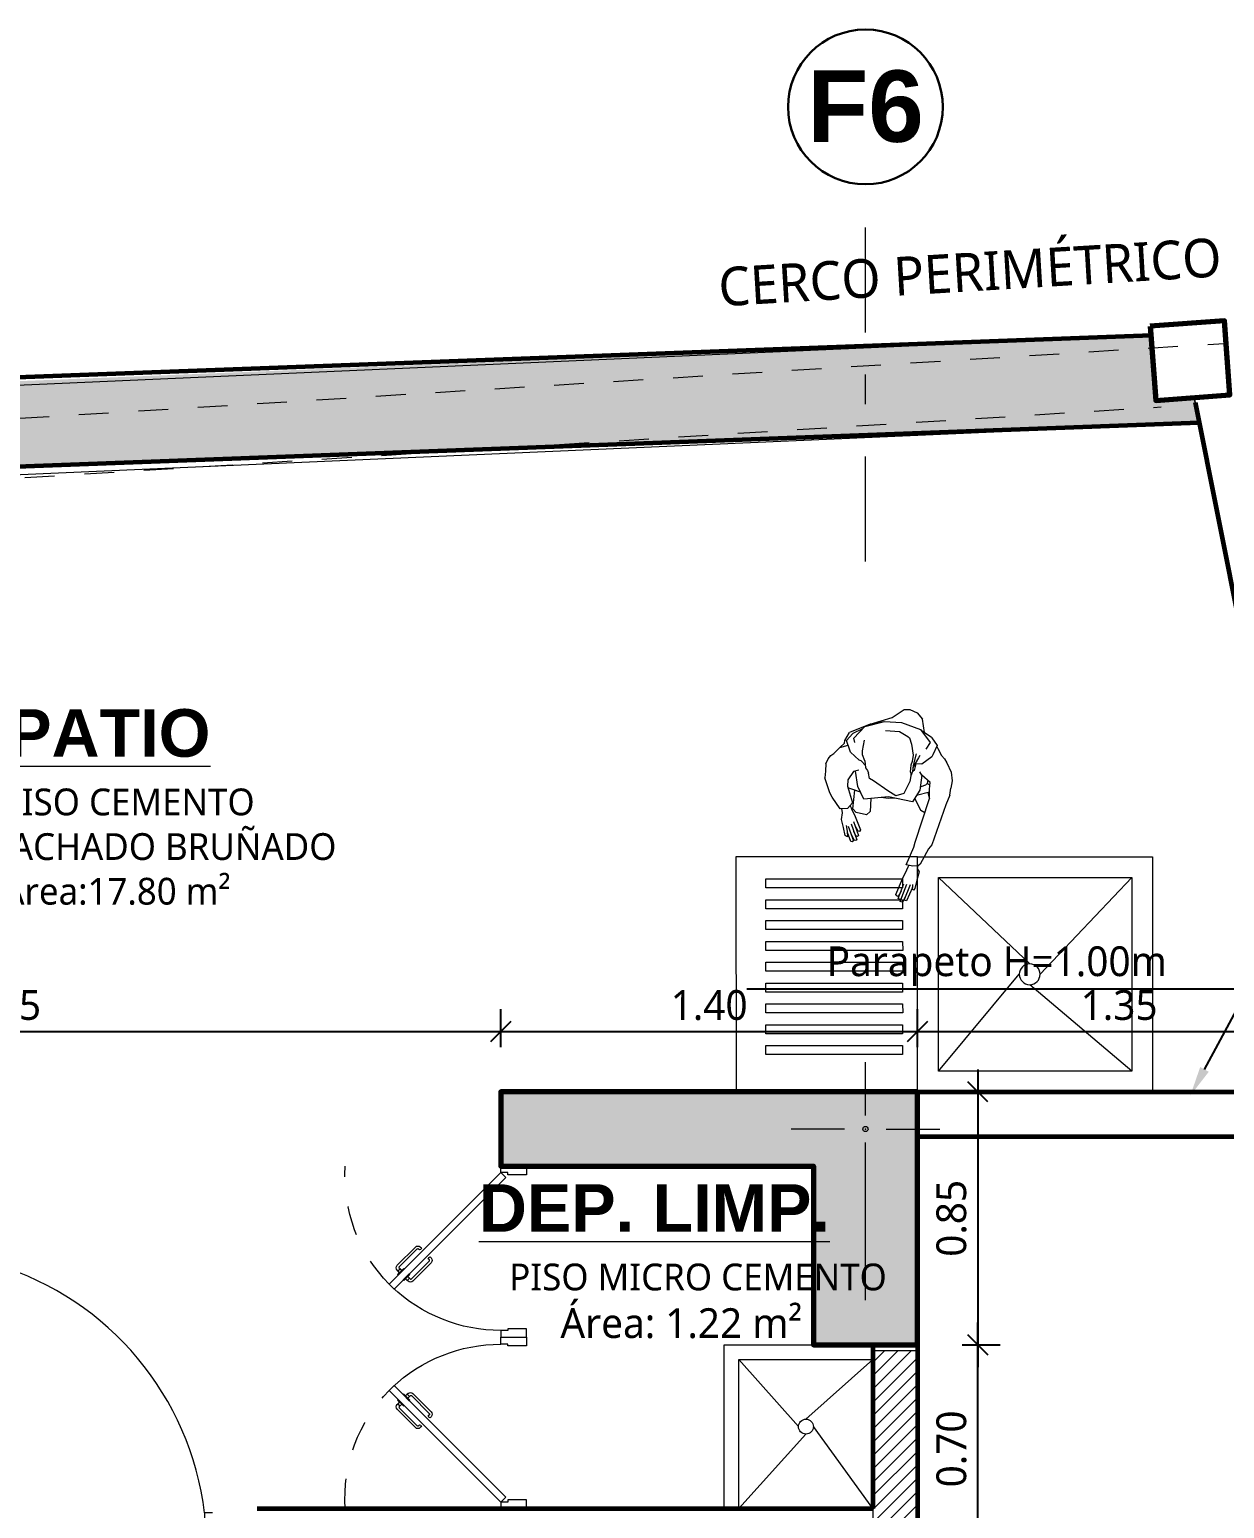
# Model space of a CAD drawing. Header units: metres. Extents: x 28 to 148, y 23 to 113.
# Drawn here: x 127.158 to 131.172, y 93.462 to 98.432 of the extents above; entities that cross this region are included whole.
import ezdxf
from ezdxf import colors
from ezdxf.entities.mleader import LeaderData, LeaderLine
from ezdxf.math import Vec2, Vec3

# ---------------------------------------------------------------- set-up
doc = ezdxf.new("R2010")
doc.units = ezdxf.units.M
for name, pattern in [('CONTINUA', [0]), ('DASHED2', [0.375, 0.25, -0.125]), ('Dot & Dashed', [0.670278, 0.352778, -0.176389, 0, -0.141111])]:
    doc.linetypes.add(name, pattern=pattern)
doc.layers.add('01', color=7, linetype='Continuous', lineweight=5, true_color=0xcc6600)
for name, color, linetype, lineweight in [('COLUMNAS 50', 32, 'Continuous', 70), ('COLUMNETASSS', 211, 'Continuous', 20), ('Cotas varias El', 253, 'Continuous', 13), ('GRAFO 0 BLANCO', 7, 'Continuous', 0), ('GRAFO 4', 7, 'Continuous', 30), ('Letras El', 9, 'Continuous', 5), ('letras sr', 7, 'Continuous', 5), ('Mobiliario S', 133, 'Continuous', 15), ('Muros Bajos El', 200, 'Continuous', 18), ('Muros el', 144, 'Continuous', 60), ('PERSONAS', 8, 'Continuous', 0), ('Proyeccciones', 1, 'DASHED2', 18), ('Puertas El', 21, 'Continuous', 15), ('Sanitarios el', 141, 'Continuous', 15), ('Structural - Bearing_Pen_No__20', 1, 'Continuous', 0), ('texturas', 252, 'Continuous', 0)]:
    doc.layers.add(name, color=color, linetype=linetype, lineweight=lineweight)
doc.styles.add('Generales', font='trebuc.ttf', dxfattribs={"height": 0.1})
doc.styles.add('GENERATED_STYLE_1', font='arialbd.ttf')
doc.styles.add('Santa Rosa 1 50', font='trebuc.ttf')
doc.dimstyles.new('COTAS', dxfattribs={"dimscale": 0.75, "dimtxt": 0.1, "dimasz": 0.09, "dimexe": 0.1, "dimexo": 0.2, "dimgap": 0.05, "dimtad": 1, "dimzin": 1, "dimdsep": 46, "dimtxsty": 'Generales', "dimblk": 'OBLIQUE', "dimcen": 2.5, "dimdle": 0.1, "dimadec": 0, "dimazin": 0, "dimtfac": 1, "dimtmove": 0, "dimatfit": 0, "dimfxl": 1, "dimarcsym": 0})

# ---------------------------------------------------------------- blocks, each defined once
blk = doc.blocks.new('PUERTAS DESP')
at = {"layer": 'Puertas El'}
for p, q in [((22.877, -9.1547), (22.8818, -9.1499)), ((22.9857, -9.232), (22.9035, -9.1499)), ((22.8377, -9.194), (22.8329, -9.1988)), ((22.915, -9.3026), (22.8329, -9.2205)), ((22.9367, -9.3026), (22.9403, -9.2995)), ((22.9857, -9.2537), (22.9826, -9.2573)), ((22.915, -9.8081), (22.8329, -9.8902)), ((22.9367, -9.8081), (22.9403, -9.8112)), ((22.9857, -9.8788), (22.9035, -9.9609)), ((22.9857, -9.857), (22.9826, -9.8535)), ((22.8377, -9.9168), (22.8329, -9.912)), ((22.877, -9.956), (22.8818, -9.9609))]:
    blk.add_line(p, q, dxfattribs=at)
for points in [[(22.52, -8.7868), (22.4047, -8.7868), (22.4047, -8.8252), (22.4892, -8.8252), (22.4892, -8.8152), (22.52, -8.8152), (22.52, -8.7868)], [(22.9374, -9.2815), (22.9482, -9.2924), (22.9403, -9.2995), (22.9305, -9.2897), (22.9374, -9.2815)], [(22.9645, -9.2543), (22.9754, -9.2652), (22.9826, -9.2573), (22.9728, -9.2475), (22.9645, -9.2543)], [(22.4047, -9.5169), (22.4892, -9.5169), (22.4892, -9.5246), (22.52, -9.5246), (22.52, -9.5554), (22.4047, -9.5554), (22.4047, -9.5169)], [(22.4047, -9.5938), (22.4892, -9.5938), (22.4892, -9.5861), (22.52, -9.5861), (22.52, -9.5554), (22.4047, -9.5554), (22.4047, -9.5938)], [(22.9374, -9.8292), (22.9482, -9.8184), (22.9403, -9.8112), (22.9305, -9.821), (22.9374, -9.8292)], [(22.9645, -9.8564), (22.9754, -9.8455), (22.9826, -9.8535), (22.9728, -9.8633), (22.9645, -9.8564)], [(22.52, -10.324), (22.4047, -10.324), (22.4047, -10.2855), (22.4892, -10.2855), (22.4892, -10.2955), (22.52, -10.2955), (22.52, -10.324)]]:
    blk.add_lwpolyline(points, dxfattribs=at)
for points in [[(22.4982, -8.837), (22.9999, -9.3386), (23.0216, -9.3168), (22.52, -8.8152)], [(22.9319, -9.2706), (22.9292, -9.2734), (22.9564, -9.3005), (22.9591, -9.2978)], [(22.9537, -9.2489), (22.9564, -9.2462), (22.9836, -9.2734), (22.9808, -9.2761)], [(22.4982, -10.2738), (22.9999, -9.7722), (23.0216, -9.7939), (22.52, -10.2955)], [(22.9319, -9.8401), (22.9292, -9.8374), (22.9564, -9.8102), (22.9591, -9.8129)], [(22.9537, -9.8618), (22.9564, -9.8646), (22.9836, -9.8374), (22.9808, -9.8347)]]:
    blk.add_lwpolyline(points, close=True, dxfattribs=at)
for points in [[(22.9728, -9.2475), (22.9761, -9.2448, 0.447405), (22.9765, -9.2391), (22.8954, -9.158, 0.414214), (22.89, -9.158), (22.8851, -9.1629)], [(22.9305, -9.2897), (22.9278, -9.2931, -0.447405), (22.9221, -9.2934), (22.841, -9.2124, -0.414214), (22.841, -9.2069), (22.8459, -9.2021)], [(22.9305, -9.821), (22.9278, -9.8176, 0.447405), (22.9221, -9.8173), (22.841, -9.8984, 0.414214), (22.841, -9.9038), (22.8459, -9.9086)], [(22.9728, -9.8633), (22.9761, -9.8659, -0.447405), (22.9765, -9.8717), (22.8954, -9.9527, -0.414214), (22.89, -9.9527), (22.8851, -9.9479)]]:
    blk.add_lwpolyline(points, format="xyb", dxfattribs=at)
at = {"layer": 'Puertas El', "linetype": 'DASHED2', "ltscale": 0.35}
for centre, start, end in [((22.5263, -8.8306), 315.52563, 3.61907), ((22.5263, -10.2802), 356.38106, 44.47437)]:
    blk.add_arc(centre, 0.6941, start, end, dxfattribs=at)
at = {"layer": 'Puertas El'}
for centre, radius, start, end in [((22.8853, -9.1545), 0.00833, 181.17821, 268.82179), ((22.8927, -9.1607), 0.0154, 45, 135), ((22.8438, -9.2097), 0.0154, 135, 225), ((22.8376, -9.2023), 0.00833, 1.17821, 88.82179), ((22.9748, -9.2428), 0.0154, 315, 45), ((22.52, -8.8152), 0.7094, 270, 313.47557), ((22.9259, -9.2918), 0.0154, 225, 315), ((22.52, -10.2955), 0.7094, 46.52443, 90), ((22.9259, -9.819), 0.0154, 45, 135), ((22.8438, -9.9011), 0.0154, 135, 225), ((22.9748, -9.8679), 0.0154, 315, 45), ((22.8376, -9.9085), 0.00833, 271.17821, 358.82179), ((22.8853, -9.9562), 0.00833, 91.17821, 178.82179), ((22.8927, -9.95), 0.0154, 225, 315)]:
    blk.add_arc(centre, radius, start, end, dxfattribs=at)
blk = doc.blocks.new('_Oblique')
at = {"color": 0, "linetype": 'ByBlock', "lineweight": -2}
blk.add_line((-0.5, -0.5), (0.5, 0.5), dxfattribs=at)
blk = doc.blocks.new('*D164')
at = {"layer": 'Cotas varias El', "color": 0, "linetype": 'CONTINUA', "lineweight": -2, "transparency": 16777216}
for p, q in [((125.393, 95.0121), (125.393, 95.1395)), ((128.7411, 95.0121), (128.7411, 95.1395)), ((125.318, 95.0645), (128.8161, 95.0645))]:
    blk.add_line(p, q, dxfattribs=at)
at = {"layer": 'Defpoints', "color": 0, "transparency": 16777216}
for p in [(128.7411, 95.0645), (125.393, 94.8621), (128.7411, 94.8621)]:
    blk.add_point(p, dxfattribs=at)
at = {"layer": 'Cotas varias El', "color": 0, "lineweight": -2, "transparency": 16777216, "xscale": 0.0675, "yscale": 0.0675, "zscale": 0.0675, "rotation": 180}
blk.add_blockref('_Oblique', (125.393, 95.0645), dxfattribs=at)
at = {"layer": 'Cotas varias El', "color": 0, "lineweight": -2, "transparency": 16777216, "xscale": 0.0675, "yscale": 0.0675, "zscale": 0.0675}
blk.add_blockref('_Oblique', (128.7411, 95.0645), dxfattribs=at)
at = {"layer": 'Cotas varias El', "color": 0, "transparency": 16777216, "insert": (127.0671, 95.1529), "char_height": 0.1, "attachment_point": 5, "style": 'Generales'}
blk.add_mtext('3.35', dxfattribs=at)
blk = doc.blocks.new('*D165')
at = {"layer": 'Cotas varias El', "color": 0, "linetype": 'CONTINUA', "lineweight": -2, "transparency": 16777216}
for p, q in [((128.7411, 95.0121), (128.7411, 95.1395)), ((130.1411, 95.0121), (130.1411, 95.1395)), ((128.6661, 95.0645), (130.2161, 95.0645))]:
    blk.add_line(p, q, dxfattribs=at)
at = {"layer": 'Defpoints', "color": 0, "transparency": 16777216}
for p in [(130.1411, 95.0645), (128.7411, 94.8621), (130.1411, 94.8621)]:
    blk.add_point(p, dxfattribs=at)
at = {"layer": 'Cotas varias El', "color": 0, "lineweight": -2, "transparency": 16777216, "xscale": 0.0675, "yscale": 0.0675, "zscale": 0.0675, "rotation": 180}
blk.add_blockref('_Oblique', (128.7411, 95.0645), dxfattribs=at)
at = {"layer": 'Cotas varias El', "color": 0, "lineweight": -2, "transparency": 16777216, "xscale": 0.0675, "yscale": 0.0675, "zscale": 0.0675}
blk.add_blockref('_Oblique', (130.1411, 95.0645), dxfattribs=at)
at = {"layer": 'Cotas varias El', "color": 0, "transparency": 16777216, "insert": (129.4411, 95.1529), "char_height": 0.1, "attachment_point": 5, "style": 'Generales'}
blk.add_mtext('1.40', dxfattribs=at)
blk = doc.blocks.new('*D166')
at = {"layer": 'Cotas varias El', "color": 0, "linetype": 'CONTINUA', "lineweight": -2, "transparency": 16777216}
for p, q in [((130.344, 94.9371), (130.344, 93.9371)), ((130.2911, 94.8621), (130.419, 94.8621)), ((130.2911, 94.0121), (130.419, 94.0121))]:
    blk.add_line(p, q, dxfattribs=at)
at = {"layer": 'Defpoints', "color": 0, "transparency": 16777216}
for p in [(130.1411, 94.8621), (130.1411, 94.0121), (130.344, 94.0121)]:
    blk.add_point(p, dxfattribs=at)
at = {"layer": 'Cotas varias El', "color": 0, "lineweight": -2, "transparency": 16777216, "xscale": 0.0675, "yscale": 0.0675, "zscale": 0.0675}
for p, rotation in [((130.344, 94.8621), 90), ((130.344, 94.0121), 270)]:
    blk.add_blockref('_Oblique', p, dxfattribs=dict(at, rotation=rotation))
at = {"layer": 'Cotas varias El', "color": 0, "transparency": 16777216, "insert": (130.2556, 94.4371), "char_height": 0.1, "attachment_point": 5, "rotation": 90, "style": 'Generales'}
blk.add_mtext('0.85', dxfattribs=at)
blk = doc.blocks.new('*D169')
at = {"layer": 'Cotas varias El', "color": 0, "linetype": 'CONTINUA', "lineweight": -2, "transparency": 16777216}
for p, q in [((130.344, 93.2372), (130.344, 94.0871)), ((130.2911, 94.0121), (130.419, 94.0121)), ((130.2911, 93.3122), (130.419, 93.3122))]:
    blk.add_line(p, q, dxfattribs=at)
at = {"layer": 'Defpoints', "color": 0, "transparency": 16777216}
for p in [(130.1411, 94.0121), (130.344, 94.0121), (130.1411, 93.3122)]:
    blk.add_point(p, dxfattribs=at)
at = {"layer": 'Cotas varias El', "color": 0, "lineweight": -2, "transparency": 16777216, "xscale": 0.0675, "yscale": 0.0675, "zscale": 0.0675}
for p, rotation in [((130.344, 94.0121), 90), ((130.344, 93.3122), 270)]:
    blk.add_blockref('_Oblique', p, dxfattribs=dict(at, rotation=rotation))
at = {"layer": 'Cotas varias El', "color": 0, "transparency": 16777216, "insert": (130.2556, 93.6622), "char_height": 0.1, "attachment_point": 5, "rotation": 90, "style": 'Generales'}
blk.add_mtext('0.70', dxfattribs=at)
blk = doc.blocks.new('A$C0F2E3FFB')
at = {"layer": 'PERSONAS'}
for p, q in [((0.3356, 0.7182), (0.3307, 0.7165)), ((0.3405, 0.7189), (0.3356, 0.7182)), ((0.349, 0.6961), (0.3405, 0.7189)), ((0.3161, 0.6969), (0.312, 0.6932)), ((0.312, 0.6932), (0.3311, 0.6321)), ((0.321, 0.6986), (0.3161, 0.6969)), ((0.3306, 0.6777), (0.321, 0.6986)), ((0.3264, 0.709), (0.3224, 0.7063)), ((0.3224, 0.7063), (0.3379, 0.6502)), ((0.3322, 0.7087), (0.3264, 0.709)), ((0.3307, 0.7165), (0.3485, 0.6496)), ((0.3355, 0.6978), (0.3322, 0.7087)), ((0.3498, 0.7116), (0.3459, 0.7099)), ((0.3459, 0.7099), (0.3621, 0.6499)), ((0.3547, 0.7123), (0.3498, 0.7116)), ((0.3714, 0.6601), (0.3547, 0.7123)), ((0.3717, 0.6668), (0.3708, 0.6485)), ((0.3758, 0.6695), (0.3717, 0.6668)), ((0.3802, 0.6625), (0.3758, 0.6695)), ((0.3311, 0.6321), (0.3429, 0.5966)), ((0.3844, 0.6313), (0.3802, 0.6625)), ((0.3895, 0.599), (0.3844, 0.6313)), ((0.3642, 0.5806), (0.339, 0.5783)), ((0.339, 0.5783), (0.3603, 0.5098)), ((0.3429, 0.5966), (0.3461, 0.5848)), ((0.3461, 0.5848), (0.3482, 0.5792)), ((0.3837, 0.5776), (0.3642, 0.5806)), ((0.3812, 0.5878), (0.3895, 0.599)), ((0.3824, 0.5778), (0.3812, 0.5878)), ((0.39, 0.5699), (0.3837, 0.5776)), ((0.4149, 0.5094), (0.39, 0.5699)), ((0.1098, 0.4982), (0.1039, 0.4965)), ((0.1058, 0.477), (0.1098, 0.4982)), ((0.1242, 0.5139), (0.1071, 0.4828)), ((0.1078, 0.4585), (0.1337, 0.5105)), ((0.1179, 0.4483), (0.1451, 0.505)), ((0.1356, 0.5085), (0.1214, 0.4858)), ((0.1291, 0.5146), (0.1242, 0.5139)), ((0.1337, 0.5105), (0.1291, 0.5146)), ((0.1414, 0.5091), (0.1356, 0.5085)), ((0.1451, 0.505), (0.1414, 0.5091)), ((0.3603, 0.5098), (0.3622, 0.4901)), ((0.4263, 0.4942), (0.4149, 0.5094)), ((0.0907, 0.4652), (0.0804, 0.4366)), ((0.0999, 0.4938), (0.0907, 0.4652)), ((0.1039, 0.4965), (0.0999, 0.4938)), ((0.0999, 0.457), (0.1058, 0.477)), ((0.1252, 0.4392), (0.15, 0.4883)), ((0.129, 0.4196), (0.1547, 0.4667)), ((0.1405, 0.4917), (0.1309, 0.4755)), ((0.1473, 0.4729), (0.133, 0.4545)), ((0.1464, 0.4924), (0.1405, 0.4917)), ((0.15, 0.4883), (0.1464, 0.4924)), ((0.1522, 0.4736), (0.1473, 0.4729)), ((0.1547, 0.4667), (0.1522, 0.4736)), ((0.3622, 0.4901), (0.3984, 0.3221)), ((0.4614, 0.3392), (0.4263, 0.4942)), ((0.0703, 0.3968), (0.0366, 0.3577)), ((0.0985, 0.393), (0.0703, 0.3968)), ((0.0811, 0.4114), (0.0767, 0.396)), ((0.0804, 0.4366), (0.0811, 0.4114)), ((0.114, 0.3706), (0.0985, 0.393)), ((0.1062, 0.3818), (0.111, 0.3895)), ((0.111, 0.3895), (0.1131, 0.3932)), ((0.1131, 0.3932), (0.129, 0.4196)), ((0.1321, 0.4039), (0.1179, 0.392)), ((0.1321, 0.4039), (0.1179, 0.392)), ((0.1179, 0.392), (0.1179, 0.3223)), ((0.1179, 0.392), (0.1179, 0.3223)), ((0.1711, 0.4086), (0.1321, 0.4039)), ((0.1711, 0.4086), (0.1321, 0.4039)), ((0.183, 0.3945), (0.1711, 0.4086)), ((0.183, 0.3945), (0.1711, 0.4086)), ((0.1805, 0.3461), (0.183, 0.3945)), ((0.1805, 0.3461), (0.183, 0.3945)), ((0.0262, 0.3419), (0.0012, 0.2881)), ((0.0366, 0.3577), (0.0262, 0.3419)), ((0.0884, 0.3102), (0.114, 0.3706)), ((0.1545, 0.3513), (0.127, 0.3072)), ((0.2448, 0.333), (0.1545, 0.3513)), ((0.2451, 0.3398), (0.2188, 0.3383)), ((0.3364, 0.3418), (0.2448, 0.333)), ((0.2691, 0.3357), (0.2451, 0.3398)), ((0.3592, 0.2951), (0.3364, 0.3418)), ((0.3709, 0.3711), (0.3436, 0.3271)), ((0.3877, 0.378), (0.3709, 0.3711)), ((0.3865, 0.3775), (0.3709, 0.3711)), ((0.4718, 0.3019), (0.4614, 0.3392)), ((0.0016, 0.2633), (0.0012, 0.2881)), ((0.0872, 0.2869), (0.0884, 0.3102)), ((0.1048, 0.2531), (0.0872, 0.2869)), ((0.1396, 0.3274), (0.0906, 0.3159)), ((0.127, 0.3072), (0.1125, 0.2507)), ((0.1396, 0.3274), (0.1179, 0.3223)), ((0.1828, 0.28), (0.1679, 0.273)), ((0.2407, 0.3109), (0.1828, 0.28)), ((0.2726, 0.3267), (0.2407, 0.3109)), ((0.301, 0.3146), (0.2726, 0.3267)), ((0.3138, 0.28), (0.301, 0.3146)), ((0.318, 0.2681), (0.3138, 0.28)), ((0.3952, 0.299), (0.3485, 0.317)), ((0.3599, 0.2394), (0.3592, 0.2951)), ((0.3775, 0.2747), (0.3614, 0.2824)), ((0.3775, 0.2747), (0.3614, 0.2824)), ((0.3891, 0.3014), (0.3979, 0.3244)), ((0.3984, 0.3221), (0.3937, 0.2875)), ((0.3937, 0.2875), (0.3943, 0.2632)), ((0.3937, 0.2875), (0.3937, 0.2875)), ((0.3937, 0.2875), (0.3937, 0.2875)), ((0.4718, 0.3019), (0.4726, 0.2756)), ((0, 0.2365), (0.0015, 0.2623)), ((0, 0.2365), (0.0054, 0.2166)), ((0.1239, 0.2462), (0.1048, 0.2531)), ((0.1288, 0.2101), (0.1469, 0.2267)), ((0.1433, 0.2093), (0.1484, 0.2343)), ((0.1484, 0.2343), (0.157, 0.2445)), ((0.157, 0.2445), (0.1621, 0.2539)), ((0.1679, 0.273), (0.1621, 0.2539)), ((0.3148, 0.2072), (0.3161, 0.2314)), ((0.3161, 0.2314), (0.3192, 0.2361)), ((0.3197, 0.2457), (0.318, 0.2681)), ((0.3192, 0.2361), (0.3197, 0.2457)), ((0.3238, 0.23), (0.3197, 0.2457)), ((0.3303, 0.2248), (0.3238, 0.23)), ((0.3245, 0.2067), (0.3238, 0.23)), ((0.3328, 0.1995), (0.3303, 0.2248)), ((0.3599, 0.2394), (0.3518, 0.2276)), ((0.3943, 0.2632), (0.3599, 0.2394)), ((0.3839, 0.2676), (0.3775, 0.2747)), ((0.3839, 0.2676), (0.3938, 0.2719)), ((0.3843, 0.2559), (0.3839, 0.2676)), ((0.4675, 0.2157), (0.4748, 0.2479)), ((0.4748, 0.2479), (0.4726, 0.2756)), ((0.0054, 0.2166), (0.0145, 0.2028)), ((0.0145, 0.2028), (0.0242, 0.1942)), ((0.0242, 0.1942), (0.0442, 0.1695)), ((0.0442, 0.1695), (0.0607, 0.1516)), ((0.0442, 0.1695), (0.0742, 0.1582)), ((0.0824, 0.1757), (0.066, 0.1406)), ((0.0857, 0.1833), (0.0824, 0.1757)), ((0.0857, 0.1833), (0.1209, 0.2085)), ((0.1288, 0.2101), (0.1209, 0.2085)), ((0.1315, 0.1877), (0.1307, 0.1731)), ((0.1307, 0.1731), (0.1334, 0.1323)), ((0.1433, 0.2093), (0.1315, 0.1877)), ((0.3087, 0.128), (0.3205, 0.1681)), ((0.3189, 0.1924), (0.3148, 0.2072)), ((0.3205, 0.1681), (0.3189, 0.1924)), ((0.3404, 0.1768), (0.3242, 0.2147)), ((0.33, 0.1628), (0.3245, 0.2067)), ((0.3561, 0.1983), (0.3328, 0.1995)), ((0.3447, 0.1668), (0.3404, 0.1768)), ((0.3903, 0.1674), (0.3561, 0.1983)), ((0.3928, 0.1595), (0.3903, 0.1674)), ((0.4258, 0.1578), (0.4382, 0.169)), ((0.4382, 0.169), (0.4482, 0.1828)), ((0.4482, 0.1828), (0.4675, 0.2157)), ((0.0607, 0.1516), (0.0602, 0.1419)), ((0.0602, 0.1419), (0.0741, 0.1101)), ((0.0868, 0.1124), (0.066, 0.1406)), ((0.1206, 0.0912), (0.0868, 0.1124)), ((0.0983, 0.1457), (0.0926, 0.1296)), ((0.0926, 0.1296), (0.1288, 0.0811)), ((0.2999, 0.1061), (0.3087, 0.128)), ((0.3368, 0.0703), (0.3779, 0.1147)), ((0.3779, 0.1147), (0.3647, 0.1416)), ((0.3818, 0.097), (0.4055, 0.1229)), ((0.4055, 0.1229), (0.3928, 0.1595)), ((0.4037, 0.1269), (0.4089, 0.1334)), ((0.4089, 0.1334), (0.4258, 0.1578)), ((0.1477, 0.0704), (0.0741, 0.1101)), ((0.1288, 0.0811), (0.2002, 0.0551)), ((0.1477, 0.0704), (0.2264, 0.0372)), ((0.1974, 0.0562), (0.1477, 0.0704)), ((0.2068, 0.0887), (0.26, 0.0859)), ((0.26, 0.0859), (0.2928, 0.1017)), ((0.2631, 0.0518), (0.3368, 0.0703)), ((0.2928, 0.1017), (0.2999, 0.1061)), ((0.3525, 0.0795), (0.3396, 0.0313)), ((0.3398, 0.073), (0.3806, 0.0937)), ((0.3806, 0.0937), (0.3818, 0.097)), ((0.2002, 0.0551), (0.2631, 0.0518)), ((0.2264, 0.0372), (0.2683, 0.003)), ((0.2683, 0.003), (0.2895, 0)), ((0.2895, 0), (0.3172, 0.0102)), ((0.3172, 0.0102), (0.3396, 0.0313))]:
    blk.add_line(p, q, dxfattribs=at)
blk = doc.blocks.new('lav')
at = {"layer": 'Sanitarios el'}
for p, q in [((-0.2095, 0.6924), (-0.475, 0.362)), ((-0.5025, 0.3208), (-0.847, 0.5652)), ((-0.0823, 0.055), (-0.4338, 0.3345)), ((-0.7198, -0.0722), (-0.4613, 0.2933))]:
    blk.add_line(p, q, dxfattribs=at)
blk.add_lwpolyline([(-0.9293, 0.6202), (-1.0486, 1.2183), (-0.2739, 1.3728), (-0.1546, 0.7747)], dxfattribs=at)
for points in [[(-0.3168, 0.7933), (-0.2874, 0.7991), (-0.3774, 1.2502), (-0.4068, 1.2444)], [(-0.5914, 0.7385), (-0.5619, 0.7443), (-0.6519, 1.1955), (-0.6814, 1.1896)], [(-0.5227, 0.7522), (-0.4933, 0.758), (-0.5833, 1.2091), (-0.6127, 1.2033)], [(-0.4541, 0.7659), (-0.4246, 0.7717), (-0.5146, 1.2228), (-0.5441, 1.217)], [(-0.3854, 0.7796), (-0.356, 0.7854), (-0.446, 1.2365), (-0.4754, 1.2307)], [(-0.7973, 0.6974), (-0.7679, 0.7033), (-0.8579, 1.1544), (-0.8873, 1.1485)], [(-0.7287, 0.7111), (-0.6992, 0.717), (-0.7892, 1.1681), (-0.8187, 1.1622)], [(-0.66, 0.7248), (-0.6306, 0.7306), (-0.7206, 1.1818), (-0.75, 1.1759)], [(-0.866, 0.6837), (-0.8365, 0.6896), (-0.9265, 1.1407), (-0.956, 1.1348)], [(-0.7747, -0.1546), (0, 0), (-0.1546, 0.7747), (-0.9293, 0.6202)], [(-0.7198, -0.0722), (-0.0823, 0.055), (-0.2095, 0.6924), (-0.847, 0.5652)]]:
    blk.add_lwpolyline(points, close=True, dxfattribs=at)
blk.add_circle((-0.4682, 0.3277), 0.035, dxfattribs=at)
at = {"xscale": 0.9000000000000001, "yscale": 0.9000000000000001, "zscale": 0.9000000000000001, "rotation": 287.5263917512739}
blk.add_blockref('A$C0F2E3FFB', (-1.4982, 0.7966), dxfattribs=at)
blk = doc.blocks.new('puerta 1.00')
at = {"layer": 'Puertas El'}
for p, q in [((165.7653, -11.935), (165.7653, -11.885)), ((165.9153, -11.915), (165.8653, -11.915)), ((165.8653, -11.935), (165.8653, -11.915)), ((165.9153, -11.915), (165.9109, -11.9447)), ((165.9153, -11.915), (165.9153, -11.885)), ((165.9153, -11.915), (166.8454, -12.0506)), ((165.8653, -11.935), (165.7653, -11.935)), ((165.9109, -11.9447), (166.8411, -12.0803)), ((166.76, -12.0129), (166.7629, -11.9931)), ((166.76, -12.0129), (166.7996, -12.0187)), ((166.7629, -11.9931), (166.8024, -11.9989)), ((166.7663, -12.0391), (166.7699, -12.0143)), ((166.7897, -12.0172), (166.7861, -12.042)), ((166.7996, -12.0187), (166.8024, -11.9989)), ((166.7484, -12.0921), (166.7456, -12.1118)), ((166.7484, -12.0921), (166.788, -12.0978)), ((166.7619, -12.0688), (166.7583, -12.0935)), ((166.7817, -12.0716), (166.7781, -12.0964)), ((166.8454, -12.0506), (166.8411, -12.0803)), ((166.8454, -12.0506), (166.8411, -12.0803)), ((166.8454, -12.0506), (166.8411, -12.0803)), ((166.7456, -12.1118), (166.7851, -12.1176)), ((166.788, -12.0978), (166.7851, -12.1176)), ((165.7653, -12.855), (165.7653, -12.835)), ((165.7653, -12.885), (165.7653, -12.835)), ((165.8653, -12.835), (165.7653, -12.835)), ((165.8653, -12.855), (165.8653, -12.835)), ((165.9153, -12.855), (165.8653, -12.855)), ((165.9153, -12.885), (165.9153, -12.855))]:
    blk.add_line(p, q, dxfattribs=at)
at = {"layer": 'Puertas El', "linetype": 'ByBlock'}
blk.add_arc((165.7822, -11.7554), 1.1076, 276.8989, 342.9435, dxfattribs=at)
blk = doc.blocks.new('*D379')
at = {"layer": 'Cotas varias El', "color": 0, "linetype": 'CONTINUA', "lineweight": -2, "transparency": 16777216}
for p, q in [((131.496, 95.2145), (131.496, 95.1395)), ((130.1411, 95.0121), (130.1411, 95.1395)), ((130.0661, 95.0645), (131.571, 95.0645))]:
    blk.add_line(p, q, dxfattribs=at)
at = {"layer": 'Defpoints', "color": 0, "transparency": 16777216}
for p in [(131.496, 95.0645), (131.496, 95.0645), (130.1411, 94.8621)]:
    blk.add_point(p, dxfattribs=at)
at = {"layer": 'Cotas varias El', "color": 0, "lineweight": -2, "transparency": 16777216, "xscale": 0.0675, "yscale": 0.0675, "zscale": 0.0675, "rotation": 180}
blk.add_blockref('_Oblique', (130.1411, 95.0645), dxfattribs=at)
at = {"layer": 'Cotas varias El', "color": 0, "lineweight": -2, "transparency": 16777216, "xscale": 0.0675, "yscale": 0.0675, "zscale": 0.0675}
blk.add_blockref('_Oblique', (131.496, 95.0645), dxfattribs=at)
at = {"layer": 'Cotas varias El', "color": 0, "transparency": 16777216, "insert": (130.8186, 95.1529), "char_height": 0.1, "attachment_point": 5, "style": 'Generales'}
blk.add_mtext('1.35', dxfattribs=at)
blk = doc.blocks.new('A$C14d9fef0')
at = {"layer": 'Proyeccciones', "color": 165, "linetype": 'DASHED2', "lineweight": 9, "ltscale": 0.4, "true_color": 0x5e67af}
for points in [[(48.2403, 2.7903), (49.0597, 3.175, -0.238722), (52.4047, 3.0657, 0.236799), (56.4145, 3.0643, -0.235569), (59.9166, 3.0152, 0.230897), (63.892, 2.9974, -0.084773), (65.2417, 3.3972), (76.676, 4.1081)], [(48.2403, 2.5693), (49.1444, 2.9939, -0.238964), (52.3116, 2.8886, 0.236914), (56.5027, 2.8847, -0.235586), (59.8264, 2.8367, 0.231046), (63.9796, 2.8176, -0.084466), (65.2598, 3.1979), (76.4637, 3.8945)]]:
    blk.add_lwpolyline(points, format="xyb", dxfattribs=at)

msp = doc.modelspace()

# ---------------------------------------------------------------- hatches: boundary and pattern name
h = msp.add_hatch()
h.set_pattern_fill('AR-CONC', color=256, scale=0.001)
h.paths.add_polyline_path([(119.7411, 96.6131), (123.2161, 96.7978), (123.2161, 97.0922), (119.4411, 96.8975), (119.4411, 95.162), (119.7411, 95.162)])
h.paths.add_polyline_path([(126.5912, 97.2288), (123.2161, 97.0922), (123.2161, 96.7978), (124.4345, 96.8626), (126.5912, 96.9428)])
h.paths.add_polyline_path([(129.9661, 97.3653), (126.9411, 97.2429), (126.9411, 96.9558), (129.9661, 97.0683)])
h.paths.add_polyline_path([(130.9253, 97.4041), (130.9249, 97.4041), (129.9661, 97.3653), (129.9661, 97.0683), (131.0879, 97.11), (131.0709, 97.195), (130.9414, 97.1855)])
h.paths.add_polyline_path([(126.9411, 97.2429), (126.5912, 97.2288), (126.5912, 96.9428), (126.9411, 96.9558)])
at = {"layer": 'GRAFO 0 BLANCO', "true_color": 0xc7c8ca}
h = msp.add_hatch(color=9, dxfattribs=at)
h.dxf.hatch_style = 1
h.paths.add_polyline_path([(128.7411, 94.8621), (128.7411, 94.6121), (129.7911, 94.6121), (129.7911, 94.0121), (130.1411, 94.0121), (130.1411, 94.8621)])
at = {"layer": 'texturas'}
h = msp.add_hatch(dxfattribs=at)
h.set_pattern_fill('ANSI31', color=256, scale=0.01, angle=-180)
h.set_pattern_definition([(225, (-19.737086, 227.507022), (0.0224506403, -0.0224506403), [])])
h.paths.add_polyline_path([(130.1411, 93.9921), (129.9911, 93.9921), (129.9911, 93.3122), (130.1411, 93.3122)])

# ---------------------------------------------------------------- linework, layer by layer
at = {"layer": 'COLUMNAS 50', "linetype": 'Continuous'}
msp.add_lwpolyline([(130.9231, 97.4348), (130.9414, 97.1855), (131.1907, 97.2038), (131.1724, 97.4531), (130.9231, 97.4348)], dxfattribs=at)
msp.add_lwpolyline([(130.1411, 94.8621), (128.7411, 94.8621), (128.7411, 94.6121), (129.7911, 94.6121), (129.7911, 94.0121), (130.1411, 94.0121)], close=True, dxfattribs=at)
msp.add_lwpolyline([(130.1411, 94.8621), (128.7411, 94.8621), (128.7411, 94.6121), (129.7911, 94.6121), (129.7911, 94.0121), (130.1411, 94.0121)], close=True, dxfattribs=at)
at = {"layer": 'COLUMNETASSS'}
msp.add_lwpolyline([(130.1411, 93.9921), (129.9911, 93.9921), (129.9911, 93.3122), (130.1411, 93.3122)], close=True, dxfattribs=at)
at = {"layer": 'Cotas varias El', "linetype": 'Dot & Dashed'}
msp.add_line((129.9661, 96.6439), (129.9661, 97.9117), dxfattribs=at)
at = {"layer": 'GRAFO 0 BLANCO'}
msp.add_lwpolyline([(119.4411, 95.162), (119.7411, 95.162), (119.7411, 96.6131), (131.0879, 97.11), (131.0709, 97.195), (130.9414, 97.1855), (130.9253, 97.4041), (119.4411, 96.8975)], close=True, dxfattribs=at)
at = {"layer": 'GRAFO 0 BLANCO', "color": 7, "linetype": 'Continuous', "flags": 128}
msp.add_lwpolyline([(131.0709, 97.195), (131.4933, 95.078)], dxfattribs=at)
at = {"layer": 'GRAFO 0 BLANCO', "color": 7, "linetype": 'Continuous'}
msp.add_lwpolyline([(131.0742, 97.1786), (131.4933, 95.078)], dxfattribs=at)
at = {"layer": 'GRAFO 4', "linetype": 'Continuous'}
msp.add_circle((129.9661, 98.1717), 0.26, dxfattribs=at)
at = {"layer": 'Mobiliario S'}
for p, q in [((129.7411, 93.7371), (129.5411, 93.9621)), ((129.7661, 93.7621), (129.9911, 93.9621)), ((129.9911, 93.4622), (129.7911, 93.7371)), ((129.7661, 93.7121), (129.5411, 93.4622))]:
    msp.add_line(p, q, dxfattribs=at)
at = {"layer": 'Mobiliario S', "linetype": 'Continuous'}
msp.add_circle((129.7661, 93.7371), 0.025, dxfattribs=at)
at = {"layer": 'Muros Bajos El', "ltscale": 0.05}
for points in [[(129.4911, 93.4622), (129.4911, 94.0121), (129.9911, 94.0121)], [(129.5411, 93.4622), (129.5411, 93.9621), (129.9911, 93.9621)]]:
    msp.add_lwpolyline(points, dxfattribs=at)
at = {"layer": 'Muros el', "ltscale": 0.05}
for p, q in [((130.1411, 94.8621), (131.5364, 94.8621)), ((130.1411, 94.7121), (131.5663, 94.7121))]:
    msp.add_line(p, q, dxfattribs=at)
for points in [[(130.9272, 97.4042), (124.421, 97.1623), (119.4411, 96.8975), (119.4411, 95.162)], [(130.9272, 97.4042), (124.421, 97.1623), (123.0411, 97.0889)], [(131.0742, 97.1786), (131.6983, 94.0502)], [(131.0879, 97.11), (124.4345, 96.8626), (119.7411, 96.6131), (119.7411, 94.8621)], [(129.9911, 94.0121), (129.9911, 93.4622)], [(130.1411, 94.0121), (130.1411, 93.3122)], [(127.9226, 93.4622), (129.9911, 93.4622)]]:
    msp.add_lwpolyline(points, dxfattribs=at)
at = {"layer": 'Structural - Bearing_Pen_No__20', "linetype": 'Continuous'}
for p, q in [((129.9661, 94.7821), (129.9661, 94.9621)), ((129.8961, 94.7371), (129.7161, 94.7371)), ((130.0361, 94.7371), (130.2161, 94.7371)), ((129.9661, 94.1621), (129.9661, 94.6921))]:
    msp.add_line(p, q, dxfattribs=at)
msp.add_circle((129.9661, 94.7371), 0.00871, dxfattribs=at)
msp.add_point((129.9661, 94.7371), dxfattribs=at)

# ---------------------------------------------------------------- block references
at = {"layer": '01', "color": 6, "lineweight": 100}
msp.add_blockref('A$C14d9fef0', (54.4964, 93.269), dxfattribs=at)
at = {"layer": 'Cotas varias El', "xscale": -1, "rotation": 101.2827783072385}
msp.add_blockref('lav', (130.9311, 94.8621), dxfattribs=at)
at = {"layer": 'Muros el', "xscale": -0.7480500551845325, "yscale": 0.7480500551845325, "zscale": 0.7480500551845325}
msp.add_blockref('PUERTAS DESP', (145.5872, 101.1851), dxfattribs=at)
at = {"layer": 'Puertas El', "xscale": 0.8999999418854374, "yscale": 0.8999999418854374, "zscale": 0.8999999418854374, "rotation": 89.99999940591454}
msp.add_blockref('puerta 1.00', (116.1761, -55.8765), dxfattribs=at)

# ---------------------------------------------------------------- texts
at = {"insert": (130.1621, 98.051), "char_height": 0.24, "width": 1.011031258713047e-14, "attachment_point": 9, "rotation": 0, "style": 'GENERATED_STYLE_1'}
msp.add_mtext('F6', dxfattribs=at)
at = {"layer": 'Letras El', "char_height": 0.209, "attachment_point": 1, "style": 'Santa Rosa 1 50'}
for s, width, insert in [('\\pi0.32104;{\\fSwis721 Ex BT|b1|i0|c0|p34;\\H0.76555x;\\LPATIO\\P\\pi0.29904;\\fTrebuchet MS|b0|i0|c0|p34;\\H0.5625x;\\lPISO CEMENTO \\P\\pi0.04273;FROTACHADO BRUÑADO\\P\\pi0.30443;Area:17.80 m²}', 1.398802, (126.7612, 96.148, -2.5521)), ('\\pi0.6534;{\\fSwis721 Ex BT|b1|i0|c0|p34;\\H0.76555x;\\LDEP. LIMP.\\H1.30625x;\\P\\pi0.75543;\\fTrebuchet MS|b0|i0|c0|p34;\\H0.43062x;\\lPISO MICRO CEMENTO\\P\\pi0.92738;\\H1.11111x;Área: 1.22 m²}', 2.701696, (128.0138, 94.5517, -2.5521))]:
    msp.add_mtext_dynamic_manual_height_columns(s, width=width, gutter_width=1, heights=[0], dxfattribs=dict(at, insert=insert))
at = {"layer": 'letras sr', "insert": (130.3132, 97.6819), "char_height": 0.13, "width": 2.474158, "attachment_point": 2, "rotation": 3.4327, "style": 'Generales'}
msp.add_mtext('CERCO PERIMÉTRICO', dxfattribs=at)

# ---------------------------------------------------------------- dimensions: what is measured, and where the dimension line sits
at = {"layer": 'Cotas varias El'}
for base, p1, p2, picture, middle in [((128.7411, 95.0645), (125.393, 94.8621), (128.7411, 94.8621), '*D164', (127.0671, 95.1529)), ((130.1411, 95.0645), (128.7411, 94.8621), (130.1411, 94.8621), '*D165', (129.4411, 95.1529)), ((131.496, 95.0645), (130.1411, 94.8621), (131.496, 95.0645), '*D379', (130.8186, 95.1529))]:
    dim = msp.add_linear_dim(base=base, p1=p1, p2=p2, dimstyle='COTAS', override={"dimtmove": 1}, dxfattribs=at)
    dim.commit()
    dim.dimension.update_dxf_attribs({"geometry": picture, "text_midpoint": middle})
dim = msp.add_linear_dim(base=(130.344, 94.0121), p1=(130.1411, 94.8621), p2=(130.1411, 94.0121), angle=90, dimstyle='COTAS', dxfattribs=at)
dim.commit()
dim.dimension.update_dxf_attribs({"geometry": '*D166', "text_midpoint": (130.2556, 94.4371)})
dim = msp.add_linear_dim(base=(130.344, 94.0121), p1=(130.1411, 93.3122), p2=(130.1411, 94.0121), angle=90, dimstyle='COTAS', override={"dimtmove": 1}, dxfattribs=at)
dim.commit()
dim.dimension.update_dxf_attribs({"geometry": '*D169', "text_midpoint": (130.2556, 93.6622)})

# ---------------------------------------------------------------- leaders
at = {"layer": 'Letras El'}
ml = msp.add_multileader_mtext('Standard', dxfattribs=at)
ml.set_content('{\\H0.86957x;Parapeto H=1.00m} ', color=256, style='Generales')
ml.set_leader_properties()
ml.build(insert=Vec2(0, 0))
ml.multileader.update_dxf_attribs({"text_right_attachment_type": 6, "dogleg_length": 0.36, "arrow_head_size": 0.1})
ctx = ml.context
ctx.base_point, ctx.char_height, ctx.arrow_head_size, ctx.landing_gap_size, ctx.plane_origin = Vec3(129.7658, 95.2792, -2.5521), 0.115, 0.1, 0.09, Vec3(129.0718, 95.6749, -2.5521)
ctx.right_attachment, ctx.text_align_type = 6, 2
notes = []
notes.append((ctx, [(1, (1, 1, 0), (131.2516, 95.2076, -2.5521), (-1, 0), 0.1826, [(0, [(131.0578, 94.8495, -2.5521)], 0, [])])]))
ctx.mtext.insert, ctx.mtext.alignment, ctx.mtext.flow_direction = Vec3(130.979, 95.3509, -2.5521), 3, 5
for ctx, leaders in notes:
    for number, flags, end, landing, length, lines in leaders:
        leader = LeaderData()
        leader.index, (leader.has_last_leader_line, leader.has_dogleg_vector, leader.attachment_direction) = number, flags
        leader.last_leader_point, leader.dogleg_vector, leader.dogleg_length = Vec3(end), Vec3(landing), length
        for number, points, colour, breaks in lines:
            line = LeaderLine()
            line.index, line.vertices, line.color, line.breaks = number, Vec3.list(points), colors.encode_raw_color(colour), breaks
            leader.lines.append(line)
        ctx.leaders.append(leader)

doc.saveas('drawing.dxf')
